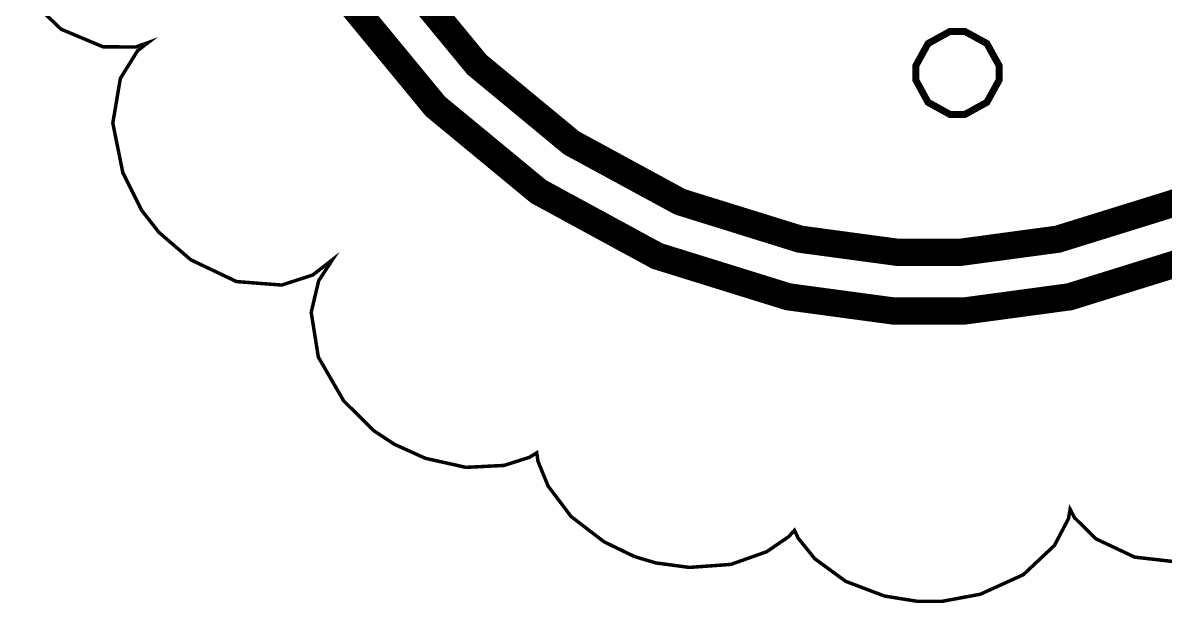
# Model space of a CAD drawing. Extents: x 0.7 to 27.4, y 1.6 to 10.2.
# Drawn here: x 1.301 to 2.171, y 4.997 to 5.439 of the extents above; entities that cross this region are included whole.
import ezdxf

# ---------------------------------------------------------------- set-up
doc = ezdxf.new("R2010")
doc.units = 0
doc.header["$MEASUREMENT"] = 0
doc.layers.add('Layer1', color=50, linetype='Continuous')

msp = doc.modelspace()

# ---------------------------------------------------------------- linework, layer by layer
at = {"color": 0}
for points, const_width in [([(1.58768, 6.0236), (1.54275, 5.94086), (1.51438, 5.84944), (1.5045, 5.77582), (1.5045, 5.75125), (1.5045, 5.72672), (1.51438, 5.6531), (1.54275, 5.56168), (1.58768, 5.47894), (1.64714, 5.4069), (1.71918, 5.34744), (1.80192, 5.30251), (1.89333, 5.27414), (1.96696, 5.26421), (1.99154, 5.26421), (2.01606, 5.26421), (2.08968, 5.27414), (2.1811, 5.30251), (2.26383, 5.34744)], 0.02067), ([(1.58768, 6.0236), (1.54275, 5.94086), (1.51438, 5.84944), (1.5045, 5.77582), (1.5045, 5.75125), (1.5045, 5.72672), (1.51438, 5.6531), (1.54275, 5.56168), (1.58768, 5.47894), (1.64714, 5.4069), (1.71918, 5.34744), (1.80192, 5.30251), (1.89333, 5.27414), (1.96696, 5.26421), (1.99154, 5.26421), (2.01606, 5.26421), (2.08968, 5.27414), (2.1811, 5.30251), (2.26383, 5.34744)], 0.02067), ([(1.58768, 6.0236), (1.54275, 5.94086), (1.51438, 5.84944), (1.5045, 5.77582), (1.5045, 5.75125), (1.5045, 5.72672), (1.51438, 5.6531), (1.54275, 5.56168), (1.58768, 5.47894), (1.64714, 5.4069), (1.71918, 5.34744), (1.80192, 5.30251), (1.89333, 5.27414), (1.96696, 5.26421), (1.99154, 5.26421), (2.01606, 5.26421), (2.08968, 5.27414), (2.1811, 5.30251), (2.26383, 5.34744)], 0.02067), ([(1.58768, 6.0236), (1.54275, 5.94086), (1.51438, 5.84944), (1.5045, 5.77582), (1.5045, 5.75125), (1.5045, 5.72672), (1.51438, 5.6531), (1.54275, 5.56168), (1.58768, 5.47894), (1.64714, 5.4069), (1.71918, 5.34744), (1.80192, 5.30251), (1.89333, 5.27414), (1.96696, 5.26421), (1.99154, 5.26421), (2.01606, 5.26421), (2.08968, 5.27414), (2.1811, 5.30251), (2.26383, 5.34744)], 0.02067), ([(1.58768, 6.0236), (1.54275, 5.94086), (1.51438, 5.84944), (1.5045, 5.77582), (1.5045, 5.75125), (1.5045, 5.72672), (1.51438, 5.6531), (1.54275, 5.56168), (1.58768, 5.47894), (1.64714, 5.4069), (1.71918, 5.34739), (1.80192, 5.30251), (1.89333, 5.27408), (1.96696, 5.26417), (1.99154, 5.26417), (2.01606, 5.26417), (2.08968, 5.27408), (2.1811, 5.30246), (2.26383, 5.34739)], 0.02067), ([(1.58768, 6.0236), (1.54275, 5.94086), (1.51438, 5.84944), (1.5045, 5.77582), (1.5045, 5.75125), (1.5045, 5.72672), (1.51438, 5.6531), (1.54275, 5.56168), (1.58768, 5.47894), (1.64714, 5.40685), (1.71918, 5.34739), (1.80192, 5.30246), (1.89333, 5.27408), (1.96696, 5.26417), (1.99154, 5.26417), (2.01606, 5.26417), (2.08968, 5.27408), (2.1811, 5.30246), (2.26383, 5.34739)], 0.02067), ([(1.58768, 6.0236), (1.54275, 5.94086), (1.51438, 5.84944), (1.5045, 5.77582), (1.5045, 5.75125), (1.5045, 5.72672), (1.51438, 5.6531), (1.54275, 5.56168), (1.58768, 5.47894), (1.64714, 5.40685), (1.71918, 5.34739), (1.80192, 5.30246), (1.89333, 5.27408), (1.96696, 5.26417), (1.99154, 5.26417), (2.01606, 5.26417), (2.08968, 5.27408), (2.1811, 5.30246), (2.26383, 5.34739)], 0.02067), ([(1.58768, 6.0236), (1.54275, 5.94086), (1.51438, 5.84944), (1.5045, 5.77582), (1.5045, 5.75125), (1.5045, 5.72672), (1.51438, 5.6531), (1.54275, 5.56168), (1.58768, 5.47894), (1.64714, 5.40685), (1.71918, 5.34739), (1.80192, 5.30246), (1.89333, 5.27408), (1.96696, 5.26417), (1.99154, 5.26417), (2.01606, 5.26417), (2.08968, 5.27408), (2.1811, 5.30246), (2.26383, 5.34739)], 0.02067), ([(1.58768, 6.0236), (1.54275, 5.94086), (1.51438, 5.84944), (1.5045, 5.77582), (1.5045, 5.75125), (1.5045, 5.72672), (1.51438, 5.6531), (1.54275, 5.56168), (1.58768, 5.47894), (1.64714, 5.40685), (1.71918, 5.34739), (1.80192, 5.30246), (1.89333, 5.27408), (1.96696, 5.26417), (1.99154, 5.26417), (2.01606, 5.26417), (2.08968, 5.27408), (2.1811, 5.30246), (2.26383, 5.34739)], 0.02067), ([(1.58768, 6.0236), (1.54275, 5.94086), (1.51438, 5.84944), (1.5045, 5.77582), (1.5045, 5.75125), (1.5045, 5.72672), (1.51438, 5.6531), (1.54275, 5.56168), (1.58768, 5.47894), (1.64714, 5.40685), (1.71918, 5.34739), (1.80192, 5.30246), (1.89333, 5.27408), (1.96696, 5.26417), (1.99154, 5.26417), (2.01606, 5.26417), (2.08968, 5.27408), (2.1811, 5.30246), (2.26383, 5.34739)], 0.02067), ([(1.58768, 6.0236), (1.54275, 5.94086), (1.51438, 5.84944), (1.5045, 5.77582), (1.5045, 5.75125), (1.5045, 5.72672), (1.51438, 5.6531), (1.54275, 5.56168), (1.58768, 5.47894), (1.64714, 5.40685), (1.71918, 5.34739), (1.80192, 5.30246), (1.89333, 5.27408), (1.96696, 5.26417), (1.99154, 5.26417), (2.01606, 5.26417), (2.08968, 5.27408), (2.1811, 5.30246), (2.26383, 5.34739)], 0.02067), ([(1.58768, 6.0236), (1.54275, 5.94086), (1.51438, 5.84944), (1.5045, 5.77582), (1.5045, 5.75125), (1.5045, 5.72672), (1.51438, 5.6531), (1.54275, 5.56168), (1.58768, 5.47894), (1.64714, 5.40685), (1.71918, 5.34739), (1.80192, 5.30246), (1.89333, 5.27408), (1.96696, 5.26417), (1.99154, 5.26417), (2.01606, 5.26417), (2.08968, 5.27408), (2.1811, 5.30246), (2.26383, 5.34739)], 0.02067), ([(1.58768, 6.0236), (1.54275, 5.94086), (1.51438, 5.84944), (1.5045, 5.77582), (1.5045, 5.75125), (1.5045, 5.72672), (1.51438, 5.6531), (1.54275, 5.56168), (1.58768, 5.47894), (1.64714, 5.40685), (1.71918, 5.34739), (1.80192, 5.30246), (1.89333, 5.27408), (1.96696, 5.26417), (1.99154, 5.26417), (2.01606, 5.26417), (2.08968, 5.27408), (2.1811, 5.30246), (2.26383, 5.34739)], 0.02067), ([(1.58768, 6.0236), (1.54275, 5.94086), (1.51438, 5.84944), (1.5045, 5.77582), (1.5045, 5.75125), (1.5045, 5.72672), (1.51438, 5.6531), (1.54275, 5.56168), (1.58768, 5.47894), (1.64714, 5.40685), (1.71918, 5.34739), (1.80192, 5.30246), (1.89333, 5.27408), (1.96696, 5.26417), (1.99154, 5.26417), (2.01606, 5.26417), (2.08968, 5.27408), (2.1811, 5.30246), (2.26383, 5.34739)], 0.02067), ([(1.58768, 6.0236), (1.54275, 5.94086), (1.51438, 5.84944), (1.5045, 5.77582), (1.5045, 5.75125), (1.5045, 5.72672), (1.51438, 5.6531), (1.54275, 5.56168), (1.58768, 5.47894), (1.64714, 5.40685), (1.71918, 5.34739), (1.80192, 5.30246), (1.89333, 5.27408), (1.96696, 5.26417), (1.99154, 5.26417), (2.01606, 5.26417), (2.08968, 5.27408), (2.1811, 5.30246), (2.26383, 5.34739)], 0.02067), ([(1.58768, 6.02354), (1.54275, 5.94081), (1.51438, 5.84939), (1.5045, 5.77576), (1.5045, 5.75119), (1.5045, 5.72667), (1.51438, 5.65306), (1.54275, 5.56164), (1.58768, 5.47889), (1.64714, 5.40685), (1.71918, 5.34739), (1.80192, 5.30246), (1.89333, 5.27408), (1.96696, 5.26417), (1.99154, 5.26417), (2.01606, 5.26417), (2.08968, 5.27408), (2.1811, 5.30246), (2.26383, 5.34739)], 0.02067), ([(1.58768, 6.02354), (1.54275, 5.94081), (1.51438, 5.84939), (1.5045, 5.77576), (1.5045, 5.75119), (1.5045, 5.72667), (1.51438, 5.65306), (1.54275, 5.56164), (1.58768, 5.47889), (1.64714, 5.40685), (1.71918, 5.34739), (1.80192, 5.30246), (1.89333, 5.27408), (1.96696, 5.26417), (1.99154, 5.26417), (2.01606, 5.26417), (2.08968, 5.27408), (2.1811, 5.30246), (2.26383, 5.34739)], 0.02067), ([(1.58768, 6.02354), (1.54275, 5.94081), (1.51438, 5.84939), (1.5045, 5.77576), (1.5045, 5.75119), (1.5045, 5.72667), (1.51438, 5.65306), (1.54275, 5.56164), (1.58768, 5.47889), (1.64714, 5.40685), (1.71918, 5.34739), (1.80192, 5.30246), (1.89333, 5.27408), (1.96696, 5.26417), (1.99154, 5.26417), (2.01606, 5.26417), (2.08968, 5.27408), (2.1811, 5.30246), (2.26383, 5.34739)], 0.02067), ([(1.58768, 6.02354), (1.54275, 5.94081), (1.51438, 5.84939), (1.5045, 5.77576), (1.5045, 5.75119), (1.5045, 5.72667), (1.51438, 5.65306), (1.54275, 5.56164), (1.58768, 5.47889), (1.64714, 5.40685), (1.71918, 5.34739), (1.80192, 5.30246), (1.89333, 5.27408), (1.96696, 5.26417), (1.99154, 5.26417), (2.01606, 5.26417), (2.08968, 5.27408), (2.1811, 5.30246), (2.26383, 5.34739)], 0.02067), ([(1.58768, 6.02354), (1.54275, 5.94081), (1.51438, 5.84939), (1.5045, 5.77576), (1.5045, 5.75119), (1.5045, 5.72667), (1.51438, 5.65306), (1.54275, 5.56164), (1.58768, 5.47889), (1.64714, 5.40685), (1.71918, 5.34739), (1.80192, 5.30246), (1.89333, 5.27408), (1.96696, 5.26417), (1.99154, 5.26417), (2.01606, 5.26417), (2.08968, 5.27408), (2.1811, 5.30246), (2.26383, 5.34739)], 0.02067), ([(1.58768, 6.02354), (1.54275, 5.94081), (1.51438, 5.84939), (1.5045, 5.77576), (1.5045, 5.75119), (1.5045, 5.72667), (1.51438, 5.65306), (1.54275, 5.56164), (1.58768, 5.47889), (1.64714, 5.40685), (1.71918, 5.34733), (1.80192, 5.30246), (1.89333, 5.27403), (1.96696, 5.26411), (1.99154, 5.26411), (2.01606, 5.26411), (2.08968, 5.27403), (2.1811, 5.3024), (2.26383, 5.34733)], 0.02067), ([(1.50146, 5.95833), (1.47049, 5.85846), (1.45969, 5.77806), (1.45969, 5.75125), (1.45969, 5.7245), (1.47049, 5.6441), (1.50146, 5.54428), (1.55051, 5.45394), (1.61546, 5.37522), (1.69417, 5.31028), (1.7845, 5.26124), (1.88433, 5.23025), (1.96474, 5.2194), (1.99154, 5.2194), (2.01828, 5.2194), (2.09868, 5.23025), (2.19851, 5.26124)], 0.02067), ([(1.50146, 5.95833), (1.47049, 5.85846), (1.45969, 5.77806), (1.45969, 5.75125), (1.45969, 5.7245), (1.47049, 5.6441), (1.50146, 5.54428), (1.55051, 5.45394), (1.61546, 5.37522), (1.69417, 5.31028), (1.7845, 5.26124), (1.88433, 5.23025), (1.96474, 5.2194), (1.99154, 5.2194), (2.01828, 5.2194), (2.09868, 5.23025), (2.19851, 5.26124)], 0.02067), ([(1.50146, 5.95833), (1.47049, 5.85846), (1.45969, 5.77806), (1.45969, 5.75125), (1.45969, 5.7245), (1.47049, 5.6441), (1.50146, 5.54428), (1.55051, 5.45394), (1.61546, 5.37522), (1.69417, 5.31028), (1.7845, 5.26124), (1.88433, 5.23025), (1.96474, 5.2194), (1.99154, 5.2194), (2.01828, 5.2194), (2.09868, 5.23025), (2.19851, 5.26124)], 0.02067), ([(1.50146, 5.95833), (1.47049, 5.85846), (1.45969, 5.77806), (1.45969, 5.75125), (1.45969, 5.7245), (1.47049, 5.6441), (1.50146, 5.54428), (1.55051, 5.45394), (1.61546, 5.37522), (1.69417, 5.31028), (1.7845, 5.26124), (1.88433, 5.23025), (1.96474, 5.2194), (1.99154, 5.2194), (2.01828, 5.2194), (2.09868, 5.23025), (2.19851, 5.26124)], 0.02067), ([(1.50146, 5.95833), (1.47049, 5.85846), (1.45969, 5.77806), (1.45969, 5.75125), (1.45969, 5.7245), (1.47049, 5.6441), (1.50146, 5.54428), (1.55051, 5.45394), (1.61546, 5.37522), (1.69417, 5.31028), (1.7845, 5.26124), (1.88433, 5.23025), (1.96474, 5.2194), (1.99154, 5.2194), (2.01828, 5.2194), (2.09868, 5.23025), (2.19851, 5.26124)], 0.02067), ([(1.50146, 5.95828), (1.47049, 5.85846), (1.45969, 5.77806), (1.45969, 5.75125), (1.45969, 5.7245), (1.47049, 5.6441), (1.50146, 5.54428), (1.55051, 5.45394), (1.61546, 5.37522), (1.69417, 5.31028), (1.7845, 5.26124), (1.88433, 5.23025), (1.96474, 5.2194), (1.99154, 5.2194), (2.01828, 5.2194), (2.09868, 5.23025), (2.19851, 5.26124)], 0.02067), ([(1.50146, 5.95828), (1.47049, 5.85846), (1.45969, 5.77806), (1.45969, 5.75125), (1.45969, 5.7245), (1.47049, 5.6441), (1.50146, 5.54428), (1.55051, 5.45394), (1.61546, 5.37522), (1.69417, 5.31028), (1.7845, 5.26124), (1.88433, 5.23025), (1.96474, 5.2194), (1.99154, 5.2194), (2.01828, 5.2194), (2.09868, 5.23025), (2.19851, 5.26124)], 0.02067), ([(1.50146, 5.95828), (1.47049, 5.85846), (1.45969, 5.77806), (1.45969, 5.75125), (1.45969, 5.7245), (1.47049, 5.6441), (1.50146, 5.54428), (1.55051, 5.45394), (1.61546, 5.37522), (1.69417, 5.31028), (1.7845, 5.26124), (1.88433, 5.23025), (1.96474, 5.2194), (1.99154, 5.2194), (2.01828, 5.2194), (2.09868, 5.23025), (2.19851, 5.26124)], 0.02067), ([(1.50146, 5.95828), (1.47049, 5.85846), (1.45969, 5.77806), (1.45969, 5.75125), (1.45969, 5.7245), (1.47049, 5.6441), (1.50146, 5.54428), (1.55051, 5.45394), (1.61546, 5.37522), (1.69417, 5.31028), (1.7845, 5.26124), (1.88433, 5.23025), (1.96474, 5.2194), (1.99154, 5.2194), (2.01828, 5.2194), (2.09868, 5.23025), (2.19851, 5.26124)], 0.02067), ([(1.50146, 5.95828), (1.47049, 5.85846), (1.45969, 5.77806), (1.45969, 5.75125), (1.45969, 5.7245), (1.47049, 5.6441), (1.50146, 5.54428), (1.55051, 5.45394), (1.61546, 5.37522), (1.69417, 5.31028), (1.7845, 5.26124), (1.88433, 5.23025), (1.96474, 5.2194), (1.99154, 5.2194), (2.01828, 5.2194), (2.09868, 5.23025), (2.19851, 5.26124)], 0.02067), ([(1.50146, 5.95828), (1.47049, 5.85846), (1.45969, 5.77806), (1.45969, 5.75125), (1.45969, 5.7245), (1.47049, 5.6441), (1.50146, 5.54428), (1.55051, 5.45394), (1.61546, 5.37522), (1.69417, 5.31028), (1.7845, 5.26124), (1.88433, 5.23025), (1.96474, 5.2194), (1.99154, 5.2194), (2.01828, 5.2194), (2.09868, 5.23025), (2.19851, 5.26124)], 0.02067), ([(1.50146, 5.95828), (1.47049, 5.85846), (1.45969, 5.77806), (1.45969, 5.75125), (1.45969, 5.7245), (1.47049, 5.6441), (1.50146, 5.54428), (1.55051, 5.45389), (1.61546, 5.37517), (1.69417, 5.31022), (1.7845, 5.26118), (1.88433, 5.23019), (1.96474, 5.21935), (1.99154, 5.21935), (2.01828, 5.21935), (2.09868, 5.23019), (2.19851, 5.26118)], 0.02067), ([(1.50146, 5.95828), (1.47049, 5.85846), (1.45969, 5.77806), (1.45969, 5.75125), (1.45969, 5.7245), (1.47049, 5.6441), (1.50146, 5.54428), (1.55051, 5.45389), (1.61546, 5.37517), (1.69417, 5.31022), (1.7845, 5.26118), (1.88433, 5.23019), (1.96474, 5.21935), (1.99154, 5.21935), (2.01828, 5.21935), (2.09868, 5.23019), (2.19851, 5.26118)], 0.02067), ([(1.50146, 5.95828), (1.47049, 5.85846), (1.45969, 5.77806), (1.45969, 5.75125), (1.45969, 5.7245), (1.47049, 5.6441), (1.50146, 5.54428), (1.55051, 5.45389), (1.61546, 5.37517), (1.69417, 5.31022), (1.7845, 5.26118), (1.88433, 5.23019), (1.96474, 5.21935), (1.99154, 5.21935), (2.01828, 5.21935), (2.09868, 5.23019), (2.19851, 5.26118)], 0.02067), ([(1.50146, 5.95828), (1.47049, 5.85846), (1.45969, 5.77806), (1.45969, 5.75125), (1.45969, 5.7245), (1.47049, 5.6441), (1.50146, 5.54422), (1.55051, 5.45389), (1.61546, 5.37517), (1.69417, 5.31022), (1.7845, 5.26118), (1.88433, 5.23019), (1.96474, 5.21935), (1.99154, 5.21935), (2.01828, 5.21935), (2.09868, 5.23019), (2.19851, 5.26118)], 0.02067), ([(1.50146, 5.95828), (1.47049, 5.85846), (1.45969, 5.77806), (1.45969, 5.75125), (1.45969, 5.7245), (1.47049, 5.6441), (1.50146, 5.54422), (1.55051, 5.45389), (1.61546, 5.37517), (1.69417, 5.31022), (1.7845, 5.26118), (1.88433, 5.23019), (1.96474, 5.21935), (1.99154, 5.21935), (2.01828, 5.21935), (2.09868, 5.23019), (2.19851, 5.26118)], 0.02067), ([(1.50146, 5.95828), (1.47049, 5.85846), (1.45969, 5.77806), (1.45969, 5.75125), (1.45969, 5.7245), (1.47049, 5.6441), (1.50146, 5.54422), (1.55051, 5.45389), (1.61546, 5.37517), (1.69417, 5.31022), (1.7845, 5.26118), (1.88433, 5.23019), (1.96474, 5.21935), (1.99154, 5.21935), (2.01828, 5.21935), (2.09868, 5.23019), (2.19851, 5.26118)], 0.02067), ([(1.50146, 5.95828), (1.47049, 5.8584), (1.45969, 5.778), (1.45969, 5.75119), (1.45969, 5.72444), (1.47049, 5.64404), (1.50146, 5.54422), (1.55051, 5.45389), (1.61546, 5.37517), (1.69417, 5.31022), (1.7845, 5.26118), (1.88433, 5.23019), (1.96474, 5.21935), (1.99154, 5.21935), (2.01828, 5.21935), (2.09868, 5.23019), (2.19851, 5.26118)], 0.02067), ([(1.50146, 5.95828), (1.47049, 5.8584), (1.45969, 5.778), (1.45969, 5.75119), (1.45969, 5.72444), (1.47049, 5.64404), (1.50146, 5.54422), (1.55051, 5.45389), (1.61546, 5.37517), (1.69417, 5.31022), (1.7845, 5.26118), (1.88433, 5.23019), (1.96474, 5.21935), (1.99154, 5.21935), (2.01828, 5.21935), (2.09868, 5.23019), (2.19851, 5.26118)], 0.02067), ([(1.50146, 5.95828), (1.47049, 5.8584), (1.45969, 5.778), (1.45969, 5.75119), (1.45969, 5.72444), (1.47049, 5.64404), (1.50146, 5.54422), (1.55051, 5.45389), (1.61546, 5.37517), (1.69417, 5.31022), (1.7845, 5.26118), (1.88433, 5.23019), (1.96474, 5.21935), (1.99154, 5.21935), (2.01828, 5.21935), (2.09868, 5.23019), (2.19851, 5.26118)], 0.02067), ([(1.50146, 5.95828), (1.47049, 5.8584), (1.45969, 5.778), (1.45969, 5.75119), (1.45969, 5.72444), (1.47049, 5.64404), (1.50146, 5.54422), (1.55051, 5.45389), (1.61546, 5.37517), (1.69417, 5.31022), (1.7845, 5.26118), (1.88433, 5.23019), (1.96474, 5.21935), (1.99154, 5.21935), (2.01828, 5.21935), (2.09868, 5.23019), (2.19851, 5.26118)], 0.02067), ([(2.18408, 5.02794), (2.14828, 5.03201), (2.11882, 5.0459), (2.10243, 5.06201), (2.09907, 5.06847), (2.09782, 5.06131), (2.08712, 5.0409), (2.06338, 5.01861), (2.0306, 5.00375), (2.00131, 4.99832), (1.99154, 4.99832), (1.98301, 4.99832), (1.95763, 5.00239), (1.92806, 5.01361), (1.90457, 5.03076), (1.89182, 5.04656), (1.88906, 5.05246), (1.88465, 5.04758), (1.86789, 5.03614), (1.8405, 5.02647), (1.80897, 5.02419), (1.78342, 5.02761), (1.77533, 5.03), (1.76719, 5.03244), (1.74397, 5.04368), (1.71886, 5.06293), (1.70133, 5.08615), (1.69363, 5.10499), (1.69271, 5.11143), (1.68713, 5.10801), (1.66775, 5.10183), (1.63872, 5.10037), (1.60781, 5.10726), (1.58431, 5.11789), (1.57726, 5.1225), (1.56847, 5.12831), (1.54557, 5.15099), (1.52626, 5.18435), (1.52083, 5.21843), (1.52658, 5.24262), (1.53088, 5.24908), (1.53088, 5.24908), (1.53396, 5.25379), (1.53706, 5.25851), (1.53706, 5.25851), (1.53706, 5.25851), (1.53261, 5.25504), (1.52815, 5.25157), (1.52815, 5.25157), (1.52203, 5.24681), (1.49838, 5.23915), (1.46392, 5.24181), (1.42914, 5.25836), (1.40474, 5.27935), (1.39828, 5.2876), (1.39176, 5.2959), (1.37733, 5.32465), (1.36968, 5.36242), (1.37543, 5.39649), (1.38856, 5.41758), (1.39469, 5.42236), (1.39469, 5.42236), (1.39649, 5.42372), (1.39649, 5.42372), (1.39649, 5.42372), (1.39437, 5.42296), (1.39437, 5.42296), (1.38704, 5.42036), (1.36214, 5.42057), (1.3303, 5.43392), (1.30246, 5.46061)], 0.00266), ([(1.99154, 5.26421), (1.99154, 5.26411)], 0.02067), ([(1.99154, 5.2194), (1.99154, 5.21935)], 0.02067)]:
    msp.add_lwpolyline(points, dxfattribs=dict(at, const_width=const_width))
at = {"layer": 'Layer1', "color": 2, "const_width": 0.00531}
for points in [[(2.01324, 5.43229), (2.0076, 5.43229), (1.99083, 5.42307), (1.98161, 5.40631), (1.98161, 5.40067), (1.98161, 5.39507), (1.99083, 5.37831), (2.0076, 5.36903), (2.01324, 5.36903), (2.01882, 5.36903), (2.03564, 5.37831), (2.04492, 5.39507), (2.04492, 5.40067), (2.04492, 5.40631), (2.03564, 5.42307), (2.01882, 5.43229), (2.01324, 5.43229)], [(2.01324, 5.43229), (2.0076, 5.43229), (1.99083, 5.42307), (1.98161, 5.40631), (1.98161, 5.40067), (1.98161, 5.39507), (1.99083, 5.37831), (2.0076, 5.36903), (2.01324, 5.36903), (2.01882, 5.36903), (2.03564, 5.37831), (2.04492, 5.39507), (2.04492, 5.40067), (2.04492, 5.40631), (2.03564, 5.42307), (2.01882, 5.43229), (2.01324, 5.43229)], [(2.01324, 5.43229), (2.0076, 5.43229), (1.99083, 5.42307), (1.98161, 5.40631), (1.98161, 5.40067), (1.98161, 5.39507), (1.99083, 5.37831), (2.0076, 5.36903), (2.01324, 5.36903), (2.01882, 5.36903), (2.03564, 5.37831), (2.04492, 5.39507), (2.04492, 5.40067), (2.04492, 5.40631), (2.03564, 5.42307), (2.01882, 5.43229), (2.01324, 5.43229)], [(2.01324, 5.43229), (2.0076, 5.43229), (1.99083, 5.42307), (1.98161, 5.40631), (1.98161, 5.40067), (1.98161, 5.39507), (1.99083, 5.37831), (2.0076, 5.36903), (2.01324, 5.36903), (2.01882, 5.36903), (2.03564, 5.37831), (2.04492, 5.39507), (2.04492, 5.40067), (2.04492, 5.40631), (2.03564, 5.42307), (2.01882, 5.43229), (2.01324, 5.43229)], [(2.01324, 5.43229), (2.0076, 5.43229), (1.99083, 5.42307), (1.98161, 5.40631), (1.98161, 5.40067), (1.98161, 5.39507), (1.99083, 5.37831), (2.0076, 5.36903), (2.01324, 5.36903), (2.01882, 5.36903), (2.03564, 5.37831), (2.04492, 5.39507), (2.04492, 5.40067), (2.04492, 5.40631), (2.03564, 5.42307), (2.01882, 5.43229), (2.01324, 5.43229)], [(2.01324, 5.43229), (2.0076, 5.43229), (1.99083, 5.42307), (1.98161, 5.40631), (1.98161, 5.40067), (1.98161, 5.39507), (1.99083, 5.37831), (2.0076, 5.36897), (2.01324, 5.36897), (2.01882, 5.36897), (2.03564, 5.37831), (2.04492, 5.39507), (2.04492, 5.40067), (2.04492, 5.40631), (2.03564, 5.42307), (2.01882, 5.43229), (2.01324, 5.43229)], [(2.01324, 5.43229), (2.0076, 5.43229), (1.99083, 5.42307), (1.98161, 5.40631), (1.98161, 5.40067), (1.98161, 5.39507), (1.99083, 5.37831), (2.0076, 5.36897), (2.01324, 5.36897), (2.01882, 5.36897), (2.03564, 5.37831), (2.04492, 5.39507), (2.04492, 5.40067), (2.04492, 5.40631), (2.03564, 5.42307), (2.01882, 5.43229), (2.01324, 5.43229)], [(2.01324, 5.43229), (2.0076, 5.43229), (1.99083, 5.42307), (1.98161, 5.40631), (1.98161, 5.40067), (1.98161, 5.39507), (1.99083, 5.37831), (2.0076, 5.36897), (2.01324, 5.36897), (2.01882, 5.36897), (2.03564, 5.37831), (2.04492, 5.39507), (2.04492, 5.40067), (2.04492, 5.40631), (2.03564, 5.42307), (2.01882, 5.43229), (2.01324, 5.43229)], [(2.01324, 5.43229), (2.0076, 5.43229), (1.99083, 5.42307), (1.98161, 5.40631), (1.98161, 5.40067), (1.98161, 5.39507), (1.99083, 5.37831), (2.0076, 5.36897), (2.01324, 5.36897), (2.01882, 5.36897), (2.03564, 5.37831), (2.04492, 5.39507), (2.04492, 5.40067), (2.04492, 5.40631), (2.03564, 5.42307), (2.01882, 5.43229), (2.01324, 5.43229)], [(2.01324, 5.43229), (2.0076, 5.43229), (1.99083, 5.42307), (1.98161, 5.40631), (1.98161, 5.40067), (1.98161, 5.39507), (1.99083, 5.37831), (2.0076, 5.36897), (2.01324, 5.36897), (2.01882, 5.36897), (2.03564, 5.37831), (2.04492, 5.39507), (2.04492, 5.40067), (2.04492, 5.40631), (2.03564, 5.42307), (2.01882, 5.43229), (2.01324, 5.43229)], [(2.01324, 5.43229), (2.0076, 5.43229), (1.99083, 5.42307), (1.98161, 5.40631), (1.98161, 5.40067), (1.98161, 5.39507), (1.99083, 5.37831), (2.0076, 5.36897), (2.01324, 5.36897), (2.01882, 5.36897), (2.03564, 5.37831), (2.04492, 5.39507), (2.04492, 5.40067), (2.04492, 5.40631), (2.03564, 5.42307), (2.01882, 5.43229), (2.01324, 5.43229)], [(2.01324, 5.43229), (2.0076, 5.43229), (1.99083, 5.42307), (1.98161, 5.40631), (1.98161, 5.40067), (1.98161, 5.39507), (1.99083, 5.37831), (2.0076, 5.36897), (2.01324, 5.36897), (2.01882, 5.36897), (2.03564, 5.37831), (2.04492, 5.39507), (2.04492, 5.40067), (2.04492, 5.40631), (2.03564, 5.42307), (2.01882, 5.43229), (2.01324, 5.43229)], [(2.01324, 5.43229), (2.0076, 5.43229), (1.99083, 5.42307), (1.98161, 5.40631), (1.98161, 5.40067), (1.98161, 5.39507), (1.99083, 5.37831), (2.0076, 5.36897), (2.01324, 5.36897), (2.01882, 5.36897), (2.03564, 5.37831), (2.04492, 5.39507), (2.04492, 5.40067), (2.04492, 5.40631), (2.03564, 5.42307), (2.01882, 5.43229), (2.01324, 5.43229)], [(2.01324, 5.43229), (2.0076, 5.43229), (1.99083, 5.42307), (1.98161, 5.40631), (1.98161, 5.40067), (1.98161, 5.39507), (1.99083, 5.37831), (2.0076, 5.36897), (2.01324, 5.36897), (2.01882, 5.36897), (2.03564, 5.37831), (2.04492, 5.39507), (2.04492, 5.40067), (2.04492, 5.40631), (2.03564, 5.42307), (2.01882, 5.43229), (2.01324, 5.43229)], [(2.01324, 5.43229), (2.0076, 5.43229), (1.99083, 5.42307), (1.98161, 5.40631), (1.98161, 5.40067), (1.98161, 5.39507), (1.99083, 5.37831), (2.0076, 5.36897), (2.01324, 5.36897), (2.01882, 5.36897), (2.03564, 5.37831), (2.04492, 5.39507), (2.04492, 5.40067), (2.04492, 5.40631), (2.03564, 5.42307), (2.01882, 5.43229), (2.01324, 5.43229)], [(2.01324, 5.43229), (2.0076, 5.43229), (1.99083, 5.42307), (1.98161, 5.40631), (1.98161, 5.40067), (1.98161, 5.39507), (1.99083, 5.37831), (2.0076, 5.36897), (2.01324, 5.36897), (2.01882, 5.36897), (2.03564, 5.37831), (2.04492, 5.39507), (2.04492, 5.40067), (2.04492, 5.40631), (2.03564, 5.42307), (2.01882, 5.43229), (2.01324, 5.43229)], [(2.01324, 5.43229), (2.0076, 5.43229), (1.99083, 5.42307), (1.98161, 5.40631), (1.98161, 5.40067), (1.98161, 5.39507), (1.99083, 5.37831), (2.0076, 5.36897), (2.01324, 5.36897), (2.01882, 5.36897), (2.03564, 5.37831), (2.04492, 5.39507), (2.04492, 5.40067), (2.04492, 5.40631), (2.03564, 5.42307), (2.01882, 5.43229), (2.01324, 5.43229)], [(2.01324, 5.43229), (2.0076, 5.43229), (1.99083, 5.42307), (1.98161, 5.40631), (1.98161, 5.40067), (1.98161, 5.39507), (1.99083, 5.37825), (2.0076, 5.36897), (2.01324, 5.36897), (2.01882, 5.36897), (2.03564, 5.37825), (2.04492, 5.39507), (2.04492, 5.40067), (2.04492, 5.40631), (2.03564, 5.42307), (2.01882, 5.43229), (2.01324, 5.43229)], [(2.01324, 5.43229), (2.0076, 5.43229), (1.99083, 5.42307), (1.98161, 5.40631), (1.98161, 5.40067), (1.98161, 5.39507), (1.99083, 5.37825), (2.0076, 5.36897), (2.01324, 5.36897), (2.01882, 5.36897), (2.03564, 5.37825), (2.04492, 5.39507), (2.04492, 5.40067), (2.04492, 5.40631), (2.03564, 5.42307), (2.01882, 5.43229), (2.01324, 5.43229)], [(2.01324, 5.43229), (2.0076, 5.43229), (1.99083, 5.42307), (1.98161, 5.40631), (1.98161, 5.40067), (1.98161, 5.39507), (1.99083, 5.37825), (2.0076, 5.36897), (2.01324, 5.36897), (2.01882, 5.36897), (2.03564, 5.37825), (2.04492, 5.39507), (2.04492, 5.40067), (2.04492, 5.40631), (2.03564, 5.42307), (2.01882, 5.43229), (2.01324, 5.43229)], [(2.01324, 5.43229), (2.0076, 5.43229), (1.99083, 5.42307), (1.98161, 5.40631), (1.98161, 5.40067), (1.98161, 5.39507), (1.99083, 5.37825), (2.0076, 5.36897), (2.01324, 5.36897), (2.01882, 5.36897), (2.03564, 5.37825), (2.04492, 5.39507), (2.04492, 5.40067), (2.04492, 5.40631), (2.03564, 5.42307), (2.01882, 5.43229), (2.01324, 5.43229)]]:
    msp.add_lwpolyline(points, close=True, dxfattribs=at)
msp.add_lwpolyline([(2.01324, 5.36903), (2.01324, 5.36897)], dxfattribs=at)

doc.saveas('drawing.dxf')
